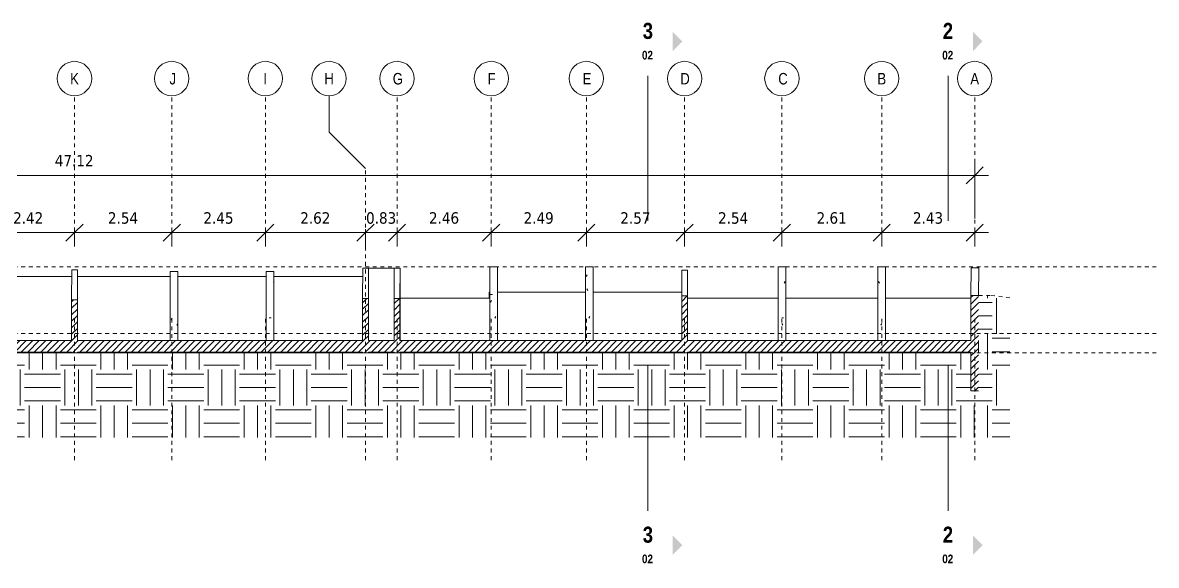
# Model space of a CAD drawing. Header units: metres. Extents: x -223 to 290, y -76 to 118.
# Drawn here: x 72.87 to 102.53, y -9.76 to 4.45 of the extents above; entities that cross this region are included whole.
import ezdxf

# ---------------------------------------------------------------- set-up
doc = ezdxf.new("R2010")
doc.units = ezdxf.units.M
for name, pattern in [('Centre', [0.03175, 0.00635, -0.00475, 0.0159, -0.00475]), ('Demolished', [0.0048, 0.0032, -0.0016]), ('Grid Line', [0.022225, 0.0127, -0.003175, 0.003175, -0.003175])]:
    doc.linetypes.add(name, pattern=pattern)
for name, color, linetype, lineweight in [('A-ANNO-DIMS', 7, 'Continuous', 9), ('A-ANNO-DIMS-150', 7, 'Continuous', 9), ('A-DETL-DEMO', 7, 'Demolished', 9), ('A-DETL-GENF', 7, 'Continuous', 9), ('A-FLOR', 7, 'Continuous', 9), ('A-FLOR-LEVL', 7, 'Continuous', 9), ('A-FLOR-PATT', 7, 'Continuous', 35), ('A-WALL', 7, 'Continuous', 9), ('A-WALL-PATT', 7, 'Continuous', 35), ('G-ANNO-SYMB', 7, 'Continuous', 9), ('S-COLS', 7, 'Continuous', 9), ('S-GRID', 7, 'Continuous', 9), ('S-GRID-IDEN', 7, 'Continuous', 9)]:
    doc.layers.add(name, color=color, linetype=linetype, lineweight=lineweight)
doc.styles.add('Saira Condensed', font='SairaCondensed-Regular.ttf', dxfattribs={"height": 0.3})
doc.styles.add('Saira Condensed_B', font='', dxfattribs={"height": 0.225})
doc.styles.add('Saira Condensed_B_1', font='', dxfattribs={"height": 0.42})
doc.styles.add('Tahoma', font='tahoma.ttf', dxfattribs={"height": 0.3})
doc.styles.get('Saira Condensed_B').set_extended_font_data('Saira Condensed', bold=True)
doc.styles.get('Saira Condensed_B_1').set_extended_font_data('Saira Condensed', bold=True)
doc.dimstyles.new('R_Tahoma_2_0', dxfattribs={"dimscale": 0.3048, "dimtxt": 0.313206, "dimasz": 1.476378, "dimexe": 1.181102, "dimexo": 0.738189, "dimgap": 0.492126, "dimtad": 1, "dimrnd": 0.01, "dimzin": 0, "dimdsep": 46, "dimtxsty": 'Tahoma', "dimblk1": 'OBLIQUE', "dimblk2": 'OBLIQUE', "dimsah": 1, "dimcen": 0.09, "dimdle": 1.181102, "dimazin": 2, "dimtfac": 1, "dimtdec": 4, "dimtix": 1, "dimtmove": 0, "dimatfit": 3, "dimfxl": 1, "dimtvp": 1, "dimtolj": 1, "dimtzin": 0, "dimarcsym": 2})
pattern_1 = [(0, (72.91943, -3.582), (1.219, 0.3048), [0.05029, -0.8641, 0.05029, -0.8641, -4.877]), (0, (72.91943, -3.582), (1.219, 0.3048), [-1.829, 0.05029, -1.779, 0.05029, -0.8641, -2.134]), (0, (72.91943, -3.582), (1.219, 0.3048), [-4.572, 0.05029, -0.55931, 0.05029, -1.474]), (120, (73.37643, -3.43), (-0.8734645, 0.903285), [0.05029, -0.86411, 0.05029, -0.86411, -4.877]), (120, (73.37643, -3.43), (-0.8734645, 0.903285), [-1.829, 0.05029, -1.779, 0.05029, -0.86411, -2.134]), (120, (73.37643, -3.43), (-0.8734645, 0.903285), [-4.572, 0.05029, -0.55931, 0.05029, -1.474]), (240, (73.52943, -2.82), (-0.3455355, -1.208085), [0.05029, -0.86411, 0.05029, -0.86411, -4.877]), (240, (73.52943, -2.82), (-0.3455355, -1.208085), [-1.829, 0.05029, -1.779, 0.05029, -0.86411, -2.134]), (240, (73.52943, -2.82), (-0.3455355, -1.208085), [-4.572, 0.05029, -0.55931, 0.05029, -1.474])]
pattern_2 = [(45, (72.92343, -3.582), (-0.0848528, 0.0848528), [])]

# ---------------------------------------------------------------- blocks, each defined once
blk = doc.blocks.new('Grid - 3mm-1144979-Sección 05')
at = {"layer": 'S-GRID-IDEN', "color": 253, "true_color": 0xaaaaaa}
blk.add_circle((208.456, 2.987), 0.45, dxfattribs=at)
blk = doc.blocks.new('Section - Símbolo_Detalle_Plano-1146154-Sección 05')
at = {"layer": 'G-ANNO-SYMB', "true_color": 0x808080}
blk.add_hatch(color=8, dxfattribs=at).paths.add_polyline_path([(208.141, -8.978), (208.141, -9.49), (208.396, -9.234)])
blk = doc.blocks.new('DIMBLOCK56-Sección 05')
at = {"layer": 'A-ANNO-DIMS-150', "lineweight": 35}
for p, q in [((95.349, -1.05), (95.574, -0.825)), ((97.781, -1.05), (98.006, -0.825)), ((95.349, -1.05), (95.124, -1.275)), ((97.781, -1.05), (97.556, -1.275))]:
    blk.add_line(p, q, dxfattribs=at)
at = {"layer": 'A-ANNO-DIMS-150'}
for p, q in [((95.349, -1.05), (95.349, -0.957)), ((98.141, -1.05), (95.349, -1.05)), ((95.349, -1.05), (95.349, -1.41)), ((97.781, -1.05), (97.781, -0.957)), ((97.781, -1.05), (97.781, -1.41))]:
    blk.add_line(p, q, dxfattribs=at)
at = {"layer": 'A-ANNO-DIMS-150', "color": 0, "insert": (96.167, -0.515), "char_height": 0.3, "width": 0.95453, "attachment_point": 1, "line_spacing_factor": 0.994306, "style": 'Tahoma'}
blk.add_mtext('2.43', dxfattribs=at)
blk = doc.blocks.new('_Oblique')
at = {"color": 0, "linetype": 'ByBlock', "lineweight": -2}
blk.add_line((-0.5, -0.5), (0.5, 0.5), dxfattribs=at)
blk = doc.blocks.new('DIMBLOCK57-Sección 05')
at = {"layer": 'A-ANNO-DIMS-150', "lineweight": 35}
for p, q in [((92.736, -1.05), (92.961, -0.825)), ((95.349, -1.05), (95.574, -0.825)), ((92.736, -1.05), (92.511, -1.275)), ((95.349, -1.05), (95.124, -1.275))]:
    blk.add_line(p, q, dxfattribs=at)
at = {"layer": 'A-ANNO-DIMS-150'}
for p, q in [((92.736, -1.05), (92.736, -0.957)), ((95.349, -1.05), (92.736, -1.05)), ((92.736, -1.05), (92.736, -1.41)), ((95.349, -1.05), (95.349, -0.957)), ((95.349, -1.05), (95.349, -1.41))]:
    blk.add_line(p, q, dxfattribs=at)
at = {"layer": 'A-ANNO-DIMS-150', "color": 0, "insert": (93.645, -0.515), "char_height": 0.3, "width": 0.95453, "attachment_point": 1, "line_spacing_factor": 0.994306, "style": 'Tahoma'}
blk.add_mtext('2.61', dxfattribs=at)
blk = doc.blocks.new('DIMBLOCK58-Sección 05')
at = {"layer": 'A-ANNO-DIMS-150', "lineweight": 35}
for p, q in [((90.193, -1.05), (90.418, -0.825)), ((92.736, -1.05), (92.961, -0.825)), ((90.193, -1.05), (89.968, -1.275)), ((92.736, -1.05), (92.511, -1.275))]:
    blk.add_line(p, q, dxfattribs=at)
at = {"layer": 'A-ANNO-DIMS-150'}
for p, q in [((90.193, -1.05), (90.193, -0.957)), ((92.736, -1.05), (90.193, -1.05)), ((90.193, -1.05), (90.193, -1.41)), ((92.736, -1.05), (92.736, -0.957)), ((92.736, -1.05), (92.736, -1.41))]:
    blk.add_line(p, q, dxfattribs=at)
at = {"layer": 'A-ANNO-DIMS-150', "color": 0, "insert": (91.067, -0.515), "char_height": 0.3, "width": 0.95453, "attachment_point": 1, "line_spacing_factor": 0.994306, "style": 'Tahoma'}
blk.add_mtext('2.54', dxfattribs=at)
blk = doc.blocks.new('DIMBLOCK59-Sección 05')
at = {"layer": 'A-ANNO-DIMS-150', "lineweight": 35}
for p, q in [((87.621, -1.05), (87.846, -0.825)), ((90.193, -1.05), (90.418, -0.825)), ((87.621, -1.05), (87.396, -1.275)), ((90.193, -1.05), (89.968, -1.275))]:
    blk.add_line(p, q, dxfattribs=at)
at = {"layer": 'A-ANNO-DIMS-150'}
for p, q in [((87.621, -1.05), (87.621, -0.957)), ((90.193, -1.05), (87.621, -1.05)), ((87.621, -1.05), (87.621, -1.41)), ((90.193, -1.05), (90.193, -0.957)), ((90.193, -1.05), (90.193, -1.41))]:
    blk.add_line(p, q, dxfattribs=at)
at = {"layer": 'A-ANNO-DIMS-150', "color": 0, "insert": (88.509, -0.515), "char_height": 0.3, "width": 0.95453, "attachment_point": 1, "line_spacing_factor": 0.994306, "style": 'Tahoma'}
blk.add_mtext('2.57', dxfattribs=at)
blk = doc.blocks.new('DIMBLOCK60-Sección 05')
at = {"layer": 'A-ANNO-DIMS-150', "lineweight": 35}
for p, q in [((85.132, -1.05), (85.357, -0.825)), ((87.621, -1.05), (87.846, -0.825)), ((85.132, -1.05), (84.907, -1.275)), ((87.621, -1.05), (87.396, -1.275))]:
    blk.add_line(p, q, dxfattribs=at)
at = {"layer": 'A-ANNO-DIMS-150'}
for p, q in [((85.132, -1.05), (85.132, -0.957)), ((87.621, -1.05), (85.132, -1.05)), ((85.132, -1.05), (85.132, -1.41)), ((87.621, -1.05), (87.621, -0.957)), ((87.621, -1.05), (87.621, -1.41))]:
    blk.add_line(p, q, dxfattribs=at)
at = {"layer": 'A-ANNO-DIMS-150', "color": 0, "insert": (85.979, -0.515), "char_height": 0.3, "width": 0.95453, "attachment_point": 1, "line_spacing_factor": 0.994306, "style": 'Tahoma'}
blk.add_mtext('2.49', dxfattribs=at)
blk = doc.blocks.new('DIMBLOCK61-Sección 05')
at = {"layer": 'A-ANNO-DIMS-150', "lineweight": 35}
for p, q in [((82.668, -1.05), (82.893, -0.825)), ((85.132, -1.05), (85.357, -0.825)), ((82.668, -1.05), (82.443, -1.275)), ((85.132, -1.05), (84.907, -1.275))]:
    blk.add_line(p, q, dxfattribs=at)
at = {"layer": 'A-ANNO-DIMS-150'}
for p, q in [((82.668, -1.05), (82.668, -0.957)), ((85.132, -1.05), (82.668, -1.05)), ((82.668, -1.05), (82.668, -1.41)), ((85.132, -1.05), (85.132, -0.957)), ((85.132, -1.05), (85.132, -1.41))]:
    blk.add_line(p, q, dxfattribs=at)
at = {"layer": 'A-ANNO-DIMS-150', "color": 0, "insert": (83.503, -0.515), "char_height": 0.3, "width": 0.95453, "attachment_point": 1, "line_spacing_factor": 0.994306, "style": 'Tahoma'}
blk.add_mtext('2.46', dxfattribs=at)
blk = doc.blocks.new('DIMBLOCK62-Sección 05')
at = {"layer": 'A-ANNO-DIMS-150', "lineweight": 35}
for p, q in [((81.842, -1.05), (82.067, -0.825)), ((82.668, -1.05), (82.893, -0.825)), ((81.842, -1.05), (81.617, -1.275)), ((82.668, -1.05), (82.443, -1.275))]:
    blk.add_line(p, q, dxfattribs=at)
at = {"layer": 'A-ANNO-DIMS-150'}
for p, q in [((81.842, -1.05), (81.842, -0.957)), ((82.668, -1.05), (81.842, -1.05)), ((81.842, -1.05), (81.842, -1.41)), ((82.668, -1.05), (82.668, -0.957)), ((82.668, -1.05), (82.668, -1.41))]:
    blk.add_line(p, q, dxfattribs=at)
at = {"layer": 'A-ANNO-DIMS-150', "color": 0, "insert": (81.857, -0.515), "char_height": 0.3, "width": 0.95453, "attachment_point": 1, "line_spacing_factor": 0.994306, "style": 'Tahoma'}
blk.add_mtext('0.83', dxfattribs=at)
blk = doc.blocks.new('DIMBLOCK63-Sección 05')
at = {"layer": 'A-ANNO-DIMS-150', "lineweight": 35}
for p, q in [((79.223, -1.05), (79.448, -0.825)), ((81.842, -1.05), (82.067, -0.825)), ((79.223, -1.05), (78.998, -1.275)), ((81.842, -1.05), (81.617, -1.275))]:
    blk.add_line(p, q, dxfattribs=at)
at = {"layer": 'A-ANNO-DIMS-150'}
for p, q in [((79.223, -1.05), (79.223, -0.957)), ((81.842, -1.05), (79.223, -1.05)), ((79.223, -1.05), (79.223, -1.41)), ((81.842, -1.05), (81.842, -0.957)), ((81.842, -1.05), (81.842, -1.41))]:
    blk.add_line(p, q, dxfattribs=at)
at = {"layer": 'A-ANNO-DIMS-150', "color": 0, "insert": (80.135, -0.515), "char_height": 0.3, "width": 0.95453, "attachment_point": 1, "line_spacing_factor": 0.994306, "style": 'Tahoma'}
blk.add_mtext('2.62', dxfattribs=at)
blk = doc.blocks.new('DIMBLOCK64-Sección 05')
at = {"layer": 'A-ANNO-DIMS-150', "lineweight": 35}
for p, q in [((76.773, -1.05), (76.998, -0.825)), ((79.223, -1.05), (79.448, -0.825)), ((76.773, -1.05), (76.548, -1.275)), ((79.223, -1.05), (78.998, -1.275))]:
    blk.add_line(p, q, dxfattribs=at)
at = {"layer": 'A-ANNO-DIMS-150'}
for p, q in [((76.773, -1.05), (76.773, -0.957)), ((79.223, -1.05), (76.773, -1.05)), ((76.773, -1.05), (76.773, -1.41)), ((79.223, -1.05), (79.223, -0.957)), ((79.223, -1.05), (79.223, -1.41))]:
    blk.add_line(p, q, dxfattribs=at)
at = {"layer": 'A-ANNO-DIMS-150', "color": 0, "insert": (77.601, -0.515), "char_height": 0.3, "width": 0.95453, "attachment_point": 1, "line_spacing_factor": 0.994306, "style": 'Tahoma'}
blk.add_mtext('2.45', dxfattribs=at)
blk = doc.blocks.new('DIMBLOCK65-Sección 05')
at = {"layer": 'A-ANNO-DIMS-150', "lineweight": 35}
for p, q in [((74.229, -1.05), (74.454, -0.825)), ((76.773, -1.05), (76.998, -0.825)), ((74.229, -1.05), (74.004, -1.275)), ((76.773, -1.05), (76.548, -1.275))]:
    blk.add_line(p, q, dxfattribs=at)
at = {"layer": 'A-ANNO-DIMS-150'}
for p, q in [((74.229, -1.05), (74.229, -0.957)), ((76.773, -1.05), (74.229, -1.05)), ((74.229, -1.05), (74.229, -1.41)), ((76.773, -1.05), (76.773, -0.957)), ((76.773, -1.05), (76.773, -1.41))]:
    blk.add_line(p, q, dxfattribs=at)
at = {"layer": 'A-ANNO-DIMS-150', "color": 0, "insert": (75.103, -0.515), "char_height": 0.3, "width": 0.95453, "attachment_point": 1, "line_spacing_factor": 0.994306, "style": 'Tahoma'}
blk.add_mtext('2.54', dxfattribs=at)
blk = doc.blocks.new('DIMBLOCK66-Sección 05')
at = {"layer": 'A-ANNO-DIMS-150', "lineweight": 35}
for p, q in [((71.812, -1.05), (72.037, -0.825)), ((74.229, -1.05), (74.454, -0.825)), ((71.812, -1.05), (71.587, -1.275)), ((74.229, -1.05), (74.004, -1.275))]:
    blk.add_line(p, q, dxfattribs=at)
at = {"layer": 'A-ANNO-DIMS-150'}
for p, q in [((71.812, -1.05), (71.812, -0.957)), ((74.229, -1.05), (71.812, -1.05)), ((71.812, -1.05), (71.812, -1.41)), ((74.229, -1.05), (74.229, -0.957)), ((74.229, -1.05), (74.229, -1.41))]:
    blk.add_line(p, q, dxfattribs=at)
at = {"layer": 'A-ANNO-DIMS-150', "color": 0, "insert": (72.622, -0.515), "char_height": 0.3, "width": 0.95453, "attachment_point": 1, "line_spacing_factor": 0.994306, "style": 'Tahoma'}
blk.add_mtext('2.42', dxfattribs=at)
blk = doc.blocks.new('DIMBLOCK76-Sección 05')
at = {"layer": 'A-ANNO-DIMS-150'}
for p, q in [((50.665, 0.45), (50.665, 0.81)), ((97.781, 0.45), (97.781, 0.81)), ((98.141, 0.45), (50.305, 0.45)), ((50.665, 0.45), (50.665, -0.676)), ((97.781, 0.45), (97.781, -0.676))]:
    blk.add_line(p, q, dxfattribs=at)
at = {"layer": 'A-ANNO-DIMS-150', "lineweight": 35}
for p, q in [((50.665, 0.45), (50.89, 0.675)), ((97.781, 0.45), (98.006, 0.675)), ((50.665, 0.45), (50.44, 0.225)), ((97.781, 0.45), (97.556, 0.225))]:
    blk.add_line(p, q, dxfattribs=at)
at = {"layer": 'A-ANNO-DIMS-150', "color": 0, "insert": (73.713, 0.985), "char_height": 0.3, "width": 1.223, "attachment_point": 1, "line_spacing_factor": 0.994306, "style": 'Tahoma'}
blk.add_mtext('47.12', dxfattribs=at)

msp = doc.modelspace()

# ---------------------------------------------------------------- hatches: boundary and pattern name
at = {"layer": 'A-DETL-GENF', "true_color": 0xc0c0c0}
h = msp.add_hatch(dxfattribs=at)
h.set_pattern_fill('FP_27', color=9, style=0, pattern_type=2)
h.set_pattern_definition([(0, (72.9234, -3.582), (0.9375, 0.9375), [0.9375, -0.9375]), (0, (72.9234, -3.231), (0.9375, 0.9375), [0.9375, -0.9375]), (0, (72.9234, -2.879), (0.9375, 0.9375), [0.9375, -0.9375]), (90, (73.0404, -2.762), (-0.9375, 0.9375), [0.9375, -0.9375]), (90, (73.3914, -2.762), (-0.9375, 0.9375), [0.9375, -0.9375]), (90, (73.7434, -2.762), (-0.9375, 0.9375), [0.9375, -0.9375])])
h.paths.add_polyline_path([(48.918, -6.413), (98.697, -6.413), (98.697, -2.756), (98.211, -2.696), (97.887, -2.696), (97.891, -5.217), (97.67, -5.217), (97.67, -4.21), (50.742, -4.21), (50.742, -5.194), (50.57, -5.194), (50.57, -3.125), (49.58, -2.977), (48.946, -2.001), (48.918, -2.001), (48.918, -3.581)])
at = {"layer": 'A-FLOR-PATT', "lineweight": 9, "true_color": 0x808080}
h = msp.add_hatch(dxfattribs=at)
h.set_pattern_fill('FP_23', color=8, style=0, pattern_type=2)
h.set_pattern_definition(pattern_2)
h.paths.add_polyline_path([(97.882, -4.178), (97.882, -3.878), (50.578, -3.878), (50.578, -4.178), (97.682, -4.178)])
at = {"layer": 'A-WALL-PATT', "lineweight": 9, "true_color": 0x808080}
h = msp.add_hatch(dxfattribs=at)
h.set_pattern_fill('FP_23', color=8, style=0, pattern_type=2)
h.set_pattern_definition(pattern_2)
h.paths.add_polyline_path([(74.154, -4.194), (74.304, -4.194), (74.304, -4.178), (74.154, -4.178)])
h.paths.add_polyline_path([(74.304, -3.878), (74.304, -2.813), (74.154, -2.813), (74.154, -3.878)])
h = msp.add_hatch(dxfattribs=at)
h.set_pattern_fill('FP_23', color=8, style=0, pattern_type=2)
h.set_pattern_definition(pattern_2)
h.paths.add_polyline_path([(81.767, -4.194), (81.917, -4.194), (81.917, -4.178), (81.767, -4.178)])
h.paths.add_polyline_path([(81.917, -3.878), (81.917, -2.77), (81.767, -2.77), (81.767, -3.878)])
h = msp.add_hatch(dxfattribs=at)
h.set_pattern_fill('FP_23', color=8, style=0, pattern_type=2)
h.set_pattern_definition(pattern_2)
h.paths.add_polyline_path([(82.593, -4.194), (82.743, -4.194), (82.743, -4.178), (82.593, -4.178)])
h.paths.add_polyline_path([(82.743, -3.878), (82.743, -2.77), (82.593, -2.77), (82.593, -3.878)])
h = msp.add_hatch(dxfattribs=at)
h.set_pattern_fill('FP_23', color=8, style=0, pattern_type=2)
h.set_pattern_definition(pattern_2)
h.paths.add_polyline_path([(90.266, -4.194), (90.266, -4.178), (90.116, -4.178), (90.116, -4.194)])
h.paths.add_polyline_path([(90.266, -3.878), (90.266, -2.704), (90.116, -2.704), (90.116, -3.878)])
h = msp.add_hatch(dxfattribs=at)
h.set_pattern_fill('FP_23', color=8, style=0, pattern_type=2)
h.set_pattern_definition(pattern_2)
h.paths.add_polyline_path([(97.882, -5.194), (97.882, -4.178), (97.682, -4.178), (97.682, -5.194)])
h.paths.add_polyline_path([(97.882, -3.878), (97.882, -2.696), (97.682, -2.696), (97.682, -3.878)])
at = {"layer": 'S-COLS'}
h = msp.add_hatch(dxfattribs=at)
h.set_pattern_fill('FP_21', color=256, style=0, pattern_type=2)
h.set_pattern_definition(pattern_1)
h.paths.add_polyline_path([(76.931, -3.878), (76.931, -2.064), (76.731, -2.064), (76.731, -3.878), (76.919, -3.878)])
h = msp.add_hatch(dxfattribs=at)
h.set_pattern_fill('FP_21', color=256, style=0, pattern_type=2)
h.set_pattern_definition(pattern_1)
h.paths.add_polyline_path([(79.447, -3.878), (79.447, -2.064), (79.247, -2.064), (79.247, -3.878)])
h = msp.add_hatch(dxfattribs=at)
h.set_pattern_fill('FP_21', color=256, style=0, pattern_type=2)
h.set_pattern_definition(pattern_1)
h.paths.add_polyline_path([(85.095, -3.878), (85.295, -3.878), (85.295, -1.944), (85.095, -1.944)])
h = msp.add_hatch(dxfattribs=at)
h.set_pattern_fill('FP_21', color=256, style=0, pattern_type=2)
h.set_pattern_definition(pattern_1)
h.paths.add_polyline_path([(87.801, -3.878), (87.801, -1.944), (87.601, -1.944), (87.601, -3.878)])
h = msp.add_hatch(dxfattribs=at)
h.set_pattern_fill('FP_21', color=256, style=0, pattern_type=2)
h.set_pattern_definition(pattern_1)
h.paths.add_polyline_path([(92.643, -3.878), (92.843, -3.878), (92.843, -1.944), (92.643, -1.944), (92.643, -3.581)])
h = msp.add_hatch(dxfattribs=at)
h.set_pattern_fill('FP_21', color=256, style=0, pattern_type=2)
h.set_pattern_definition(pattern_1)
h.paths.add_polyline_path([(95.251, -3.878), (95.451, -3.878), (95.451, -1.944), (95.251, -1.944), (95.251, -3.581)])
h = msp.add_hatch(dxfattribs=at)
h.set_pattern_fill('FP_24', color=256, style=0, pattern_type=2)
h.set_pattern_definition([(0, (85.09843, -3.582), (0.00362, 0.3048), [0.00015, -0.00257, 0.00015, -0.00257, -0.01448]), (0, (85.09843, -3.582), (0.00362, 0.3048), [-0.00543, 0.00015, -0.00528, 0.00015, -0.00257, -0.00633]), (0, (85.09843, -3.582), (0.00362, 0.3048), [-0.01357, 0.00015, -0.00166, 0.00015, -0.00438]), (90.098, (85.099434, -3.43), (-0.0025852962, 0.9034568996), [0.04355, -0.74834, 0.04355, -0.74834, -4.223]), (90.098, (85.099434, -3.43), (-0.0025852962, 0.9034568996), [-1.584, 0.04355, -1.54, 0.04355, -0.74834, -1.848]), (90.098, (85.099434, -3.43), (-0.0025852962, 0.9034568996), [-3.959, 0.04355, -0.48438, 0.04355, -1.276]), (269.902, (85.100434, -2.82), (-0.0010261911, -1.2080000118), [0.04355, -0.74834, 0.04355, -0.74834, -4.223]), (269.902, (85.100434, -2.82), (-0.0010261911, -1.2080000118), [-1.584, 0.04355, -1.54, 0.04355, -0.74834, -1.848]), (269.902, (85.100434, -2.82), (-0.0010261911, -1.2080000118), [-3.959, 0.04355, -0.48438, 0.04355, -1.276])])
h.paths.add_polyline_path([(85.094, -3.878), (85.095, -3.878), (85.094, -3.287)])
h = msp.add_hatch(dxfattribs=at)
h.set_pattern_fill('FP_22', color=256, style=0, pattern_type=2)
h.set_pattern_definition([(0, (92.64643, -3.582), (0.00362, 0.3048), [0.00015, -0.00257, 0.00015, -0.00257, -0.01448]), (0, (92.64643, -3.582), (0.00362, 0.3048), [-0.00543, 0.00015, -0.00528, 0.00015, -0.00257, -0.00633]), (0, (92.64643, -3.582), (0.00362, 0.3048), [-0.01357, 0.00015, -0.00166, 0.00015, -0.00438]), (90.098, (92.647434, -3.43), (-0.0025852962, 0.9034568996), [0.04355, -0.74834, 0.04355, -0.74834, -4.223]), (90.098, (92.647434, -3.43), (-0.0025852962, 0.9034568996), [-1.584, 0.04355, -1.54, 0.04355, -0.74834, -1.848]), (90.098, (92.647434, -3.43), (-0.0025852962, 0.9034568996), [-3.959, 0.04355, -0.48438, 0.04355, -1.276]), (269.902, (92.648434, -2.82), (-0.0010261911, -1.2080000118), [0.04355, -0.74834, 0.04355, -0.74834, -4.223]), (269.902, (92.648434, -2.82), (-0.0010261911, -1.2080000118), [-1.584, 0.04355, -1.54, 0.04355, -0.74834, -1.848]), (269.902, (92.648434, -2.82), (-0.0010261911, -1.2080000118), [-3.959, 0.04355, -0.48438, 0.04355, -1.276])])
h.paths.add_polyline_path([(92.643, -3.878), (92.643, -3.878), (92.643, -3.581)])
h = msp.add_hatch(dxfattribs=at)
h.set_pattern_fill('FP_20', color=256, style=0, pattern_type=2)
h.set_pattern_definition([(0, (95.25443, -3.582), (0.00362, 0.3048), [0.00015, -0.00257, 0.00015, -0.00257, -0.01448]), (0, (95.25443, -3.582), (0.00362, 0.3048), [-0.00543, 0.00015, -0.00528, 0.00015, -0.00257, -0.00633]), (0, (95.25443, -3.582), (0.00362, 0.3048), [-0.01357, 0.00015, -0.00166, 0.00015, -0.00438]), (90.098, (95.255434, -3.43), (-0.0025852962, 0.9034568996), [0.04355, -0.74834, 0.04355, -0.74834, -4.223]), (90.098, (95.255434, -3.43), (-0.0025852962, 0.9034568996), [-1.584, 0.04355, -1.54, 0.04355, -0.74834, -1.848]), (90.098, (95.255434, -3.43), (-0.0025852962, 0.9034568996), [-3.959, 0.04355, -0.48438, 0.04355, -1.276]), (269.902, (95.256434, -2.82), (-0.0010261911, -1.2080000118), [0.04355, -0.74834, 0.04355, -0.74834, -4.223]), (269.902, (95.256434, -2.82), (-0.0010261911, -1.2080000118), [-1.584, 0.04355, -1.54, 0.04355, -0.74834, -1.848]), (269.902, (95.256434, -2.82), (-0.0010261911, -1.2080000118), [-3.959, 0.04355, -0.48438, 0.04355, -1.276])])
h.paths.add_polyline_path([(95.25, -3.878), (95.251, -3.878), (95.25, -3.581)])

# ---------------------------------------------------------------- linework, layer by layer
at = {"layer": 'A-DETL-DEMO'}
for p, q in [((97.89, -2.696), (98.211, -2.696)), ((98.211, -2.696), (98.697, -2.756))]:
    msp.add_line(p, q, dxfattribs=at)
at = {"layer": 'A-FLOR', "lineweight": 18}
for p, q in [((74.154, -3.878), (66.739, -3.878)), ((81.767, -3.878), (74.304, -3.878)), ((82.593, -3.878), (81.917, -3.878)), ((90.116, -3.878), (82.743, -3.878)), ((97.682, -3.878), (90.266, -3.878)), ((97.882, -4.178), (97.882, -3.878)), ((66.739, -4.178), (74.154, -4.178)), ((74.304, -4.178), (81.767, -4.178)), ((81.917, -4.178), (82.593, -4.178)), ((82.743, -4.178), (90.116, -4.178)), ((90.266, -4.178), (97.682, -4.178))]:
    msp.add_line(p, q, dxfattribs=at)
at = {"layer": 'A-FLOR-LEVL', "color": 253, "linetype": 'Centre', "true_color": 0xaaaaaa}
for p, q in [((102.534, -1.944), (45.081, -1.944)), ((102.534, -3.69), (45.081, -3.69)), ((102.534, -4.194), (46.986, -4.194))]:
    msp.add_line(p, q, dxfattribs=at)
at = {"layer": 'A-WALL'}
for p, q in [((74.154, -2.813), (74.156, -2.021)), ((74.306, -2.021), (74.156, -2.021)), ((74.306, -2.021), (74.304, -2.813)), ((74.306, -2.197), (74.306, -2.021)), ((81.768, -2.77), (81.769, -1.979)), ((82.746, -1.979), (81.769, -1.979)), ((81.919, -1.979), (81.918, -2.77)), ((81.919, -1.979), (81.919, -3.878)), ((82.594, -2.77), (82.596, -1.979)), ((82.746, -1.979), (82.744, -2.77)), ((82.746, -2.766), (82.746, -1.979)), ((90.117, -2.704), (90.119, -2.032)), ((90.27, -2.032), (90.119, -2.032)), ((90.269, -2.032), (90.267, -2.704)), ((90.27, -2.766), (90.27, -2.032)), ((97.684, -2.696), (97.686, -1.971)), ((97.886, -1.971), (97.686, -1.971)), ((97.886, -1.971), (97.884, -2.696)), ((74.155, -2.197), (71.827, -2.197)), ((74.306, -3.878), (74.306, -2.197)), ((76.731, -2.197), (74.306, -2.197)), ((76.731, -3.878), (76.731, -2.197)), ((79.247, -2.197), (76.931, -2.197)), ((79.247, -3.878), (79.247, -2.197)), ((81.768, -2.197), (79.447, -2.197)), ((85.081, -2.606), (85.081, -2.766)), ((85.094, -2.606), (85.081, -2.606)), ((85.094, -3.878), (85.094, -2.606)), ((87.601, -2.606), (85.295, -2.606)), ((90.118, -2.606), (87.801, -2.606)), ((74.304, -2.813), (74.304, -2.813)), ((81.918, -2.77), (81.917, -2.77)), ((82.744, -2.77), (82.743, -2.77)), ((85.081, -2.766), (82.746, -2.766)), ((82.746, -2.766), (82.746, -3.878)), ((90.267, -2.704), (90.266, -2.704)), ((90.269, -2.766), (90.269, -3.878)), ((92.643, -2.766), (90.269, -2.766)), ((92.643, -3.878), (92.643, -2.766)), ((95.25, -2.766), (92.843, -2.766)), ((95.25, -3.878), (95.25, -2.766)), ((97.682, -2.766), (95.451, -2.766)), ((97.884, -2.696), (97.882, -2.696)), ((71.827, -4.194), (74.154, -4.194)), ((74.304, -4.194), (76.731, -4.194)), ((74.306, -4.194), (74.306, -4.178)), ((76.731, -4.194), (76.731, -4.178)), ((76.931, -4.194), (79.247, -4.194)), ((79.247, -4.194), (79.247, -4.178)), ((79.447, -4.194), (81.767, -4.194)), ((81.917, -4.194), (82.593, -4.194)), ((81.919, -4.178), (81.919, -4.194)), ((82.743, -4.194), (85.094, -4.194)), ((82.746, -4.178), (82.746, -4.194)), ((85.094, -4.194), (85.094, -4.178)), ((85.295, -4.194), (87.601, -4.194)), ((87.801, -4.194), (90.116, -4.194)), ((90.266, -4.194), (92.643, -4.194)), ((90.269, -4.178), (90.269, -4.194)), ((92.643, -4.194), (92.643, -4.178)), ((92.843, -4.194), (95.25, -4.194)), ((95.25, -4.194), (95.25, -4.178)), ((95.451, -4.194), (97.682, -4.194))]:
    msp.add_line(p, q, dxfattribs=at)
at = {"layer": 'A-WALL', "lineweight": 18}
for p, q in [((74.154, -2.813), (74.154, -3.878)), ((74.304, -2.813), (74.154, -2.813)), ((74.304, -3.878), (74.304, -2.813)), ((81.767, -2.77), (81.767, -3.878)), ((81.917, -2.77), (81.767, -2.77)), ((81.917, -3.878), (81.917, -2.77)), ((82.593, -2.77), (82.593, -3.878)), ((82.743, -2.77), (82.593, -2.77)), ((82.743, -3.878), (82.743, -2.77)), ((90.116, -2.704), (90.116, -3.878)), ((90.266, -2.704), (90.116, -2.704)), ((90.266, -3.878), (90.266, -2.704)), ((97.682, -2.696), (97.682, -3.878)), ((97.882, -2.696), (97.682, -2.696)), ((74.154, -4.178), (74.154, -4.194)), ((74.154, -4.194), (74.304, -4.194)), ((74.304, -4.194), (74.304, -4.178)), ((81.767, -4.178), (81.767, -4.194)), ((81.767, -4.194), (81.917, -4.194)), ((81.917, -4.194), (81.917, -4.178)), ((82.593, -4.178), (82.593, -4.194)), ((82.593, -4.194), (82.743, -4.194)), ((82.743, -4.194), (82.743, -4.178)), ((90.116, -4.178), (90.116, -4.194)), ((90.116, -4.194), (90.266, -4.194)), ((90.266, -4.194), (90.266, -4.178)), ((97.682, -4.178), (97.682, -5.194)), ((97.682, -5.194), (97.882, -5.194))]:
    msp.add_line(p, q, dxfattribs=at)
at = {"layer": 'G-ANNO-SYMB', "lineweight": 18}
for p, q in [((89.233, 3.059), (89.233, -0.739)), ((97.089, 3.059), (97.089, -0.739)), ((89.233, -4.537), (89.233, -8.334)), ((97.089, -4.537), (97.089, -8.334))]:
    msp.add_line(p, q, dxfattribs=at)
at = {"layer": 'S-COLS'}
for p, q in [((76.73, -2.064), (76.73, -2.197)), ((76.731, -2.064), (76.73, -2.064)), ((76.731, -3.878), (76.731, -2.064)), ((76.931, -2.064), (76.731, -2.064)), ((76.931, -2.064), (76.931, -3.878)), ((79.246, -2.064), (79.246, -2.197)), ((79.247, -2.064), (79.246, -2.064)), ((79.247, -3.878), (79.247, -2.064)), ((79.447, -2.064), (79.247, -2.064)), ((79.447, -2.064), (79.447, -3.878)), ((85.094, -1.944), (85.094, -2.606)), ((85.095, -1.944), (85.094, -1.944)), ((85.095, -3.878), (85.095, -1.944)), ((85.295, -1.944), (85.095, -1.944)), ((85.295, -1.944), (85.295, -3.878)), ((87.599, -1.944), (87.599, -2.606)), ((87.601, -1.944), (87.599, -1.944)), ((87.601, -3.878), (87.601, -1.944)), ((87.801, -1.944), (87.601, -1.944)), ((87.801, -1.944), (87.801, -3.878)), ((92.642, -1.944), (92.642, -2.766)), ((92.643, -1.944), (92.642, -1.944)), ((92.643, -3.878), (92.643, -1.944)), ((92.843, -1.944), (92.643, -1.944)), ((92.843, -1.944), (92.843, -3.878)), ((95.25, -1.944), (95.25, -2.766)), ((95.251, -1.944), (95.25, -1.944)), ((95.251, -3.878), (95.251, -1.944)), ((95.451, -1.944), (95.251, -1.944)), ((95.451, -1.944), (95.451, -3.878)), ((76.731, -4.194), (76.731, -4.178)), ((76.731, -4.194), (76.731, -4.194)), ((76.931, -4.194), (76.731, -4.194)), ((76.931, -4.178), (76.931, -4.194)), ((79.247, -4.194), (79.247, -4.178)), ((79.247, -4.194), (79.247, -4.194)), ((79.447, -4.194), (79.247, -4.194)), ((79.447, -4.178), (79.447, -4.194)), ((85.095, -4.194), (85.094, -4.194)), ((85.095, -4.194), (85.095, -4.178)), ((85.295, -4.194), (85.095, -4.194)), ((85.295, -4.178), (85.295, -4.194)), ((87.601, -4.194), (87.601, -4.178)), ((87.801, -4.194), (87.601, -4.194)), ((87.801, -4.178), (87.801, -4.194)), ((92.643, -4.194), (92.643, -4.178)), ((92.643, -4.194), (92.643, -4.194)), ((92.843, -4.194), (92.643, -4.194)), ((92.843, -4.178), (92.843, -4.194)), ((95.251, -4.194), (95.25, -4.194)), ((95.251, -4.194), (95.251, -4.178)), ((95.451, -4.194), (95.251, -4.194)), ((95.451, -4.178), (95.451, -4.194))]:
    msp.add_line(p, q, dxfattribs=at)
at = {"layer": 'S-GRID', "color": 254, "linetype": 'Grid Line', "true_color": 0xd4d4d4}
for p, q in [((74.229, -1.213), (74.229, 2.537)), ((76.773, -1.213), (76.773, 2.537)), ((79.223, -1.213), (79.223, 2.537)), ((82.668, -1.213), (82.668, 2.537)), ((85.132, -1.213), (85.132, 2.537)), ((87.621, -1.213), (87.621, 2.537)), ((90.193, -1.213), (90.193, 2.537)), ((92.736, -1.213), (92.736, 2.537)), ((95.349, -1.213), (95.349, 2.537)), ((97.781, -1.213), (97.781, 2.537)), ((81.842, -3.118), (81.842, 0.632)), ((74.229, -7.006), (74.229, -3.256)), ((76.773, -7.006), (76.773, -3.256)), ((79.223, -7.006), (79.223, -3.256)), ((81.842, -7.006), (81.842, -3.256)), ((82.668, -7.006), (82.668, -3.256)), ((85.132, -7.006), (85.132, -3.256)), ((87.621, -7.006), (87.621, -3.256)), ((90.193, -7.006), (90.193, -3.256)), ((92.736, -7.006), (92.736, -3.256)), ((95.349, -7.006), (95.349, -3.256)), ((97.781, -7.006), (97.781, -3.256))]:
    msp.add_line(p, q, dxfattribs=at)
at = {"layer": 'S-GRID', "color": 254, "true_color": 0xd4d4d4}
for p, q in [((80.889, 1.585), (80.889, 2.537)), ((81.842, 0.632), (80.889, 1.585))]:
    msp.add_line(p, q, dxfattribs=at)

# ---------------------------------------------------------------- block references
at = {"layer": 'G-ANNO-SYMB', "color": 8, "lineweight": 18, "true_color": 0x808080, "extrusion": (0, 0, -1), "rotation": 180}
for p in [(118.264, -5.275), (110.408, -5.275)]:
    msp.add_blockref('Section - Símbolo_Detalle_Plano-1146154-Sección 05', p, dxfattribs=at)
at = {"layer": 'G-ANNO-SYMB', "color": 8, "lineweight": 18, "true_color": 0x808080}
for p in [(-118.264, 0), (-110.408, 0)]:
    msp.add_blockref('Section - Símbolo_Detalle_Plano-1146154-Sección 05', p, dxfattribs=at)
at = {"layer": 'S-GRID-IDEN', "color": 253, "true_color": 0xaaaaaa}
for p in [(-134.228, 0), (-131.683, 0), (-129.233, 0), (-127.567, 0), (-125.788, 0), (-123.324, 0), (-120.835, 0), (-118.264, 0), (-115.72, 0), (-113.107, 0), (-110.675, 0)]:
    msp.add_blockref('Grid - 3mm-1144979-Sección 05', p, dxfattribs=at)

# ---------------------------------------------------------------- texts
at = {"layer": 'G-ANNO-SYMB', "char_height": 0.42, "attachment_point": 1, "style": 'Saira Condensed_B_1'}
for s, insert, width in [('\\fSaira Condensed|b1|i0|c0|p2|;3', (89.097, 4.444), 0.32468), ('\\fSaira Condensed|b1|i0|c0|p2|;2', (96.948, 4.444), 0.33671), ('\\fSaira Condensed|b1|i0|c0|p2|;3', (89.097, -8.749), 0.32468), ('\\fSaira Condensed|b1|i0|c0|p2|;2', (96.948, -8.749), 0.33671)]:
    msp.add_mtext(s, dxfattribs=dict(at, insert=insert, width=width))
at = {"layer": 'G-ANNO-SYMB', "color": 8, "true_color": 0x808080, "char_height": 0.225, "width": 0.37278, "attachment_point": 1, "style": 'Saira Condensed_B', "bg_fill": 3, "box_fill_scale": 1.25, "bg_fill_color": 256, "bg_fill_true_color": 13158600, "bg_fill_transparency": 0}
for insert in [(89.077, 3.711), (89.077, -9.481), (96.933, -9.481)]:
    msp.add_mtext('02', dxfattribs=dict(at, insert=insert))
at = {"layer": 'S-GRID-IDEN', "color": 253, "true_color": 0xaaaaaa, "char_height": 0.3, "attachment_point": 1, "style": 'Saira Condensed'}
for s, insert, width in [('K', (74.115, 3.132), 0.26456), ('J', (76.714, 3.132), 0.13228), ('I', (79.169, 3.132), 0.12025), ('H', (80.766, 3.132), 0.28861), ('G', (82.555, 3.132), 0.26456), ('F', (85.038, 3.132), 0.21646), ('E', (87.522, 3.132), 0.22848), ('D', (90.079, 3.132), 0.26456), ('C', (92.642, 3.132), 0.21646), ('B', (95.236, 3.132), 0.26456), ('A', (97.667, 3.132), 0.26456)]:
    msp.add_mtext(s, dxfattribs=dict(at, insert=insert, width=width))

# ---------------------------------------------------------------- dimensions: what is measured, and where the dimension line sits
at = {"layer": 'A-ANNO-DIMS'}
dim = msp.add_linear_dim(base=(50.665, 0.45), p1=(97.781, -0.901), p2=(50.665, -0.901), angle=0, dimstyle='R_Tahoma_2_0', override={"dimpost": '<>', "dimfxl": 47.11627}, dxfattribs=at)
dim.commit()
dim.dimension.update_dxf_attribs({"geometry": 'DIMBLOCK76-Sección 05', "text_midpoint": (74.223, 0.753)})
for base, p1, p2, override, picture, middle in [((71.812, -1.05), (74.229, -0.732), (71.812, -0.732), {"dimpost": '<>', "dimfxl": 2.416896}, 'DIMBLOCK66-Sección 05', (73.02, -0.747)), ((74.229, -1.05), (76.773, -0.732), (74.229, -0.732), {"dimpost": '<>', "dimfxl": 2.544912}, 'DIMBLOCK65-Sección 05', (75.501, -0.744)), ((76.773, -1.05), (79.223, -0.732), (76.773, -0.732), {"dimpost": '<>', "dimfxl": 2.449804}, 'DIMBLOCK64-Sección 05', (77.998, -0.744)), ((79.223, -1.05), (81.842, -0.732), (79.223, -0.732), {"dimpost": '<>', "dimfxl": 2.618496}, 'DIMBLOCK63-Sección 05', (80.532, -0.744)), ((81.842, -1.05), (82.668, -0.732), (81.842, -0.732), {"dimpost": '<>', "dimfxl": 0.826727}, 'DIMBLOCK62-Sección 05', (82.255, -0.743)), ((82.668, -1.05), (85.132, -0.732), (82.668, -0.732), {"dimpost": '<>', "dimfxl": 2.463586}, 'DIMBLOCK61-Sección 05', (83.9, -0.744)), ((85.132, -1.05), (87.621, -0.732), (85.132, -0.732), {"dimpost": '<>', "dimfxl": 2.488804}, 'DIMBLOCK60-Sección 05', (86.376, -0.744)), ((87.621, -1.05), (90.193, -0.732), (87.621, -0.732), {"dimpost": '<>', "dimfxl": 2.571803}, 'DIMBLOCK59-Sección 05', (88.907, -0.744)), ((90.193, -1.05), (92.736, -0.732), (90.193, -0.732), {"dimpost": '<>', "dimfxl": 2.543804}, 'DIMBLOCK58-Sección 05', (91.465, -0.744)), ((92.736, -1.05), (95.349, -0.732), (92.736, -0.732), {"dimpost": '<>', "dimfxl": 2.612804}, 'DIMBLOCK57-Sección 05', (94.043, -0.744)), ((95.349, -1.05), (97.781, -0.732), (95.349, -0.732), {"dimpost": '<>', "dimfxl": 2.431804}, 'DIMBLOCK56-Sección 05', (96.565, -0.744))]:
    dim = msp.add_linear_dim(base=base, p1=p1, p2=p2, dimstyle='R_Tahoma_2_0', override=override, dxfattribs=at)
    dim.commit()
    dim.dimension.update_dxf_attribs({"geometry": picture, "text_midpoint": middle})

# ---------------------------------------------------------------- next in the draw order: texts
at = {"layer": 'G-ANNO-SYMB', "color": 8, "true_color": 0x808080, "insert": (96.933, 3.711), "char_height": 0.225, "width": 0.37278, "attachment_point": 1, "style": 'Saira Condensed_B', "bg_fill": 3, "box_fill_scale": 1.25, "bg_fill_color": 256, "bg_fill_true_color": 13158600, "bg_fill_transparency": 0}
msp.add_mtext('02', dxfattribs=at)

doc.saveas('drawing.dxf')
